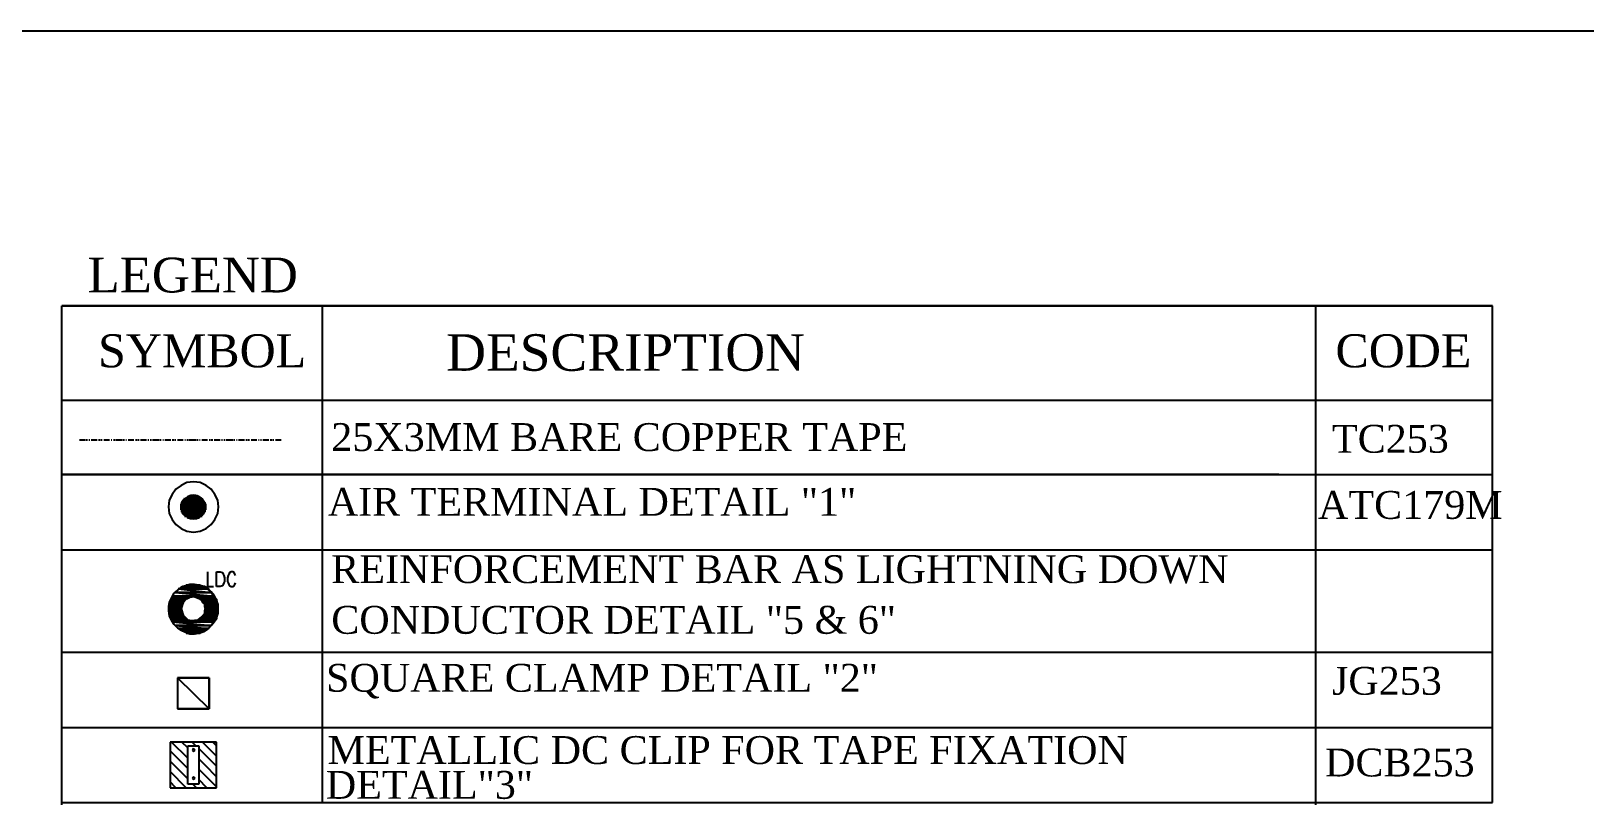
# Model space of a CAD drawing. Header units: inches. Extents: x 1052 to 8538, y 819 to 5894.
# Drawn here: x 5525 to 6073, y 3032 to 3304 of the extents above; entities that cross this region are included whole.
import ezdxf

# ---------------------------------------------------------------- set-up
doc = ezdxf.new("R2010")
doc.units = ezdxf.units.IN
doc.header["$LTSCALE"] = 50
doc.header["$MEASUREMENT"] = 0
doc.layers.add('T', color=7, linetype='Continuous')
doc.styles.get("Standard").update_dxf_attribs({"font": 'arial.ttf'})

msp = doc.modelspace()

# ---------------------------------------------------------------- linework, layer by layer
msp.add_line((6141.93, 3304.32), (4991.99, 3304.32))
at = {"color": 1}
for p, q in [((5536.28, 3207.59), (5965.11, 3207.59)), ((5576.51, 3142.94), (5575.21, 3141.13)), ((5578.32, 3144.25), (5576.51, 3142.94)), ((5580.4, 3145.29), (5578.32, 3144.25)), ((5582.73, 3145.55), (5580.4, 3145.29)), ((5585.07, 3145.29), (5582.73, 3145.55)), ((5587.15, 3144.25), (5585.07, 3145.29)), ((5588.97, 3142.94), (5587.15, 3144.25)), ((5590.26, 3141.13), (5588.97, 3142.94)), ((5574.17, 3139.06), (5573.91, 3136.72)), ((5575.21, 3141.13), (5574.17, 3139.06)), ((5578.32, 3135.68), (5578.59, 3138.02)), ((5578.32, 3137.5), (5578.59, 3138.02)), ((5578.32, 3135.94), (5578.32, 3137.5)), ((5578.32, 3137.5), (5578.32, 3135.68)), ((5578.32, 3135.94), (5578.32, 3137.5)), ((5578.32, 3135.68), (5578.32, 3137.5)), ((5578.59, 3134.9), (5578.85, 3138.8)), ((5578.59, 3138.28), (5578.85, 3138.8)), ((5579.1, 3138.8), (5578.59, 3137.5)), ((5578.59, 3135.16), (5578.59, 3138.28)), ((5578.59, 3138.28), (5578.59, 3134.9)), ((5578.59, 3135.16), (5578.59, 3138.28)), ((5578.59, 3134.9), (5578.59, 3138.28)), ((5578.59, 3138.02), (5578.59, 3135.16)), ((5578.59, 3137.5), (5578.59, 3135.94)), ((5578.85, 3134.39), (5579.1, 3139.06)), ((5578.85, 3138.8), (5579.1, 3139.06)), ((5578.85, 3138.8), (5578.85, 3134.39)), ((5578.85, 3134.39), (5578.85, 3138.8)), ((5580.14, 3139.84), (5579.1, 3138.8)), ((5579.1, 3134.12), (5579.37, 3139.31)), ((5579.1, 3139.06), (5579.37, 3139.31)), ((5579.1, 3139.06), (5579.1, 3134.12)), ((5579.1, 3134.12), (5579.1, 3139.06)), ((5579.37, 3133.86), (5579.62, 3139.84)), ((5579.37, 3139.31), (5579.62, 3139.84)), ((5579.37, 3139.31), (5579.37, 3133.86)), ((5579.37, 3133.86), (5579.37, 3139.31)), ((5579.62, 3139.84), (5579.62, 3133.61)), ((5579.62, 3133.61), (5579.88, 3139.84)), ((5579.62, 3133.61), (5579.62, 3139.84)), ((5579.62, 3139.84), (5579.88, 3139.84)), ((5579.88, 3133.08), (5580.4, 3140.1)), ((5579.88, 3139.84), (5580.4, 3140.1)), ((5579.88, 3139.84), (5579.88, 3133.08)), ((5579.88, 3133.08), (5579.88, 3139.84)), ((5581.44, 3140.61), (5580.14, 3139.84)), ((5580.4, 3133.08), (5580.67, 3140.35)), ((5580.4, 3140.1), (5580.67, 3140.35)), ((5580.4, 3140.1), (5580.4, 3133.08)), ((5580.4, 3133.08), (5580.4, 3140.1)), ((5580.67, 3132.82), (5580.92, 3140.61)), ((5580.67, 3140.35), (5580.92, 3140.61)), ((5580.67, 3140.35), (5580.67, 3132.82)), ((5580.67, 3132.82), (5580.67, 3140.35)), ((5580.92, 3140.61), (5580.92, 3132.57)), ((5580.92, 3132.57), (5581.44, 3140.61)), ((5580.92, 3132.57), (5580.92, 3140.61)), ((5580.92, 3140.61), (5581.44, 3140.61)), ((5581.44, 3132.57), (5581.7, 3140.87)), ((5581.44, 3140.61), (5581.7, 3140.87)), ((5582.73, 3140.87), (5581.44, 3140.61)), ((5581.44, 3140.61), (5581.44, 3132.57)), ((5581.44, 3132.57), (5581.44, 3140.61)), ((5581.7, 3140.87), (5581.7, 3132.31)), ((5581.7, 3132.31), (5582.22, 3140.87)), ((5581.7, 3132.31), (5581.7, 3140.87)), ((5581.7, 3140.87), (5582.22, 3140.87)), ((5582.22, 3140.87), (5582.22, 3132.31)), ((5582.22, 3132.31), (5582.73, 3140.87)), ((5582.22, 3132.31), (5582.22, 3140.87)), ((5582.22, 3140.87), (5582.73, 3140.87)), ((5582.73, 3140.87), (5582.73, 3132.31)), ((5582.73, 3132.31), (5583, 3140.87)), ((5582.73, 3132.31), (5582.73, 3140.87)), ((5582.73, 3140.87), (5583, 3140.87)), ((5584.04, 3140.61), (5582.73, 3140.87)), ((5583, 3140.87), (5583, 3132.31)), ((5583, 3132.31), (5583.52, 3140.87)), ((5583, 3132.31), (5583, 3140.87)), ((5583, 3140.87), (5583.52, 3140.87)), ((5583.52, 3140.87), (5583.52, 3132.31)), ((5583.52, 3132.31), (5583.52, 3140.87)), ((5583.52, 3140.87), (5583.77, 3140.61)), ((5583.52, 3132.31), (5583.77, 3140.61)), ((5583.77, 3140.61), (5583.77, 3132.57)), ((5583.77, 3132.57), (5584.3, 3140.61)), ((5583.77, 3132.57), (5583.77, 3140.61)), ((5583.77, 3140.61), (5584.3, 3140.61)), ((5585.34, 3139.84), (5584.04, 3140.61)), ((5584.3, 3140.61), (5584.3, 3132.57)), ((5584.3, 3132.57), (5584.3, 3140.61)), ((5584.3, 3140.61), (5584.55, 3140.35)), ((5584.3, 3132.57), (5584.55, 3140.35)), ((5584.55, 3140.35), (5584.55, 3132.82)), ((5584.55, 3132.82), (5584.55, 3140.35)), ((5584.55, 3140.35), (5585.07, 3140.1)), ((5584.55, 3132.82), (5585.07, 3140.1)), ((5585.07, 3140.1), (5585.07, 3133.08)), ((5585.07, 3133.08), (5585.07, 3140.1)), ((5585.07, 3140.1), (5585.34, 3139.84)), ((5585.07, 3133.08), (5585.34, 3139.84)), ((5585.34, 3139.84), (5585.34, 3133.08)), ((5585.34, 3133.08), (5585.59, 3139.84)), ((5585.34, 3133.08), (5585.34, 3139.84)), ((5585.34, 3139.84), (5585.59, 3139.84)), ((5586.37, 3138.8), (5585.34, 3139.84)), ((5585.59, 3139.84), (5585.59, 3133.61)), ((5585.59, 3133.61), (5585.59, 3139.84)), ((5585.59, 3139.84), (5585.85, 3139.31)), ((5585.59, 3133.61), (5585.85, 3139.31)), ((5585.85, 3139.31), (5585.85, 3133.86)), ((5585.85, 3133.86), (5585.85, 3139.31)), ((5585.85, 3139.31), (5586.12, 3139.06)), ((5585.85, 3133.86), (5586.12, 3139.06)), ((5586.12, 3139.06), (5586.12, 3134.12)), ((5586.12, 3134.12), (5586.12, 3139.06)), ((5586.12, 3139.06), (5586.37, 3138.8)), ((5586.12, 3134.12), (5586.37, 3138.8)), ((5586.37, 3138.8), (5586.37, 3134.39)), ((5586.37, 3134.39), (5586.37, 3138.8)), ((5586.37, 3138.8), (5586.63, 3138.28)), ((5586.89, 3137.5), (5586.37, 3138.8)), ((5586.37, 3134.39), (5586.63, 3138.28)), ((5586.63, 3138.28), (5586.63, 3134.9)), ((5586.63, 3134.9), (5586.63, 3138.28)), ((5586.63, 3138.28), (5586.63, 3138.02)), ((5586.63, 3134.9), (5586.63, 3138.02)), ((5586.63, 3138.02), (5586.63, 3135.16)), ((5586.63, 3135.16), (5586.63, 3138.02)), ((5586.63, 3138.02), (5586.89, 3137.5)), ((5586.63, 3135.16), (5586.89, 3137.5)), ((5586.89, 3137.5), (5586.89, 3135.68)), ((5586.89, 3135.68), (5586.89, 3137.5)), ((5586.89, 3137.5), (5586.89, 3136.98)), ((5586.89, 3135.94), (5586.89, 3137.5)), ((5591.31, 3139.06), (5590.26, 3141.13)), ((5591.56, 3136.72), (5591.31, 3139.06)), ((5573.91, 3136.72), (5574.17, 3134.39)), ((5574.17, 3134.39), (5575.21, 3132.31)), ((5575.21, 3132.31), (5576.51, 3130.49)), ((5578.32, 3136.72), (5578.32, 3136.98)), ((5578.32, 3136.98), (5578.32, 3135.94)), ((5578.59, 3135.94), (5579.1, 3134.64)), ((5579.1, 3134.64), (5580.14, 3133.61)), ((5580.14, 3133.61), (5581.44, 3132.82)), ((5581.44, 3132.82), (5582.73, 3132.57)), ((5582.73, 3132.57), (5584.04, 3132.82)), ((5584.04, 3132.82), (5585.34, 3133.61)), ((5585.34, 3133.61), (5586.37, 3134.64)), ((5586.37, 3134.64), (5586.89, 3135.94)), ((5586.89, 3135.94), (5586.89, 3136.98)), ((5586.89, 3136.98), (5586.89, 3136.72)), ((5586.89, 3135.68), (5586.89, 3136.98)), ((5586.89, 3136.98), (5586.89, 3135.94)), ((5588.97, 3130.49), (5590.26, 3132.31)), ((5590.26, 3132.31), (5591.31, 3134.39)), ((5591.31, 3134.39), (5591.56, 3136.72)), ((5576.51, 3130.49), (5578.32, 3129.19)), ((5578.32, 3129.19), (5580.4, 3128.15)), ((5580.4, 3128.15), (5582.73, 3127.9)), ((5582.73, 3127.9), (5585.07, 3128.15)), ((5585.07, 3128.15), (5587.15, 3129.19)), ((5587.15, 3129.19), (5588.97, 3130.49)), ((5587.67, 3113.88), (5587.67, 3108.68)), ((5590.79, 3108.68), (5590.79, 3113.88)), ((5590.79, 3113.88), (5592.08, 3113.88)), ((5592.08, 3113.88), (5592.86, 3113.62)), ((5592.86, 3113.62), (5593.12, 3113.1)), ((5593.12, 3113.1), (5593.38, 3112.57)), ((5593.38, 3109.98), (5593.12, 3109.47)), ((5593.38, 3112.57), (5593.64, 3111.8)), ((5593.64, 3110.5), (5593.38, 3109.98)), ((5593.64, 3111.8), (5593.64, 3110.5)), ((5594.94, 3112.57), (5594.68, 3111.8)), ((5594.68, 3111.8), (5594.68, 3110.5)), ((5594.68, 3110.5), (5594.94, 3109.98)), ((5595.2, 3113.1), (5594.94, 3112.57)), ((5594.94, 3109.98), (5595.2, 3109.47)), ((5595.46, 3113.62), (5595.2, 3113.1)), ((5595.98, 3113.88), (5595.46, 3113.62)), ((5596.5, 3113.88), (5595.98, 3113.88)), ((5597.01, 3113.62), (5596.5, 3113.88)), ((5597.28, 3113.1), (5597.01, 3113.62)), ((5597.53, 3112.57), (5597.28, 3113.1)), ((5597.28, 3109.47), (5597.53, 3109.98)), ((5574.95, 3104.79), (5574.17, 3103.23)), ((5580.67, 3104.53), (5574.69, 3104.53)), ((5574.69, 3104.53), (5580.14, 3104.27)), ((5574.69, 3104.53), (5580.67, 3104.53)), ((5580.14, 3104.27), (5574.69, 3104.27)), ((5574.69, 3104.27), (5579.88, 3104.01)), ((5574.69, 3104.27), (5580.14, 3104.27)), ((5575.73, 3106.35), (5574.95, 3104.79)), ((5590.26, 3105.05), (5574.95, 3105.05)), ((5574.95, 3105.05), (5581.44, 3104.79)), ((5574.95, 3105.05), (5582.22, 3105.05)), ((5581.44, 3104.79), (5574.95, 3104.79)), ((5574.95, 3104.79), (5580.67, 3104.53)), ((5574.95, 3104.79), (5581.44, 3104.79)), ((5590.01, 3105.31), (5575.21, 3105.31)), ((5575.21, 3105.31), (5590.26, 3105.05)), ((5575.21, 3105.31), (5590.01, 3105.31)), ((5577.03, 3107.39), (5575.73, 3106.35)), ((5588.97, 3106.61), (5576.24, 3106.61)), ((5576.24, 3106.61), (5590.01, 3105.31)), ((5576.24, 3106.61), (5588.97, 3106.61)), ((5578.32, 3108.43), (5577.03, 3107.39)), ((5587.93, 3107.9), (5577.29, 3107.9)), ((5577.29, 3107.9), (5588.97, 3106.61)), ((5577.29, 3107.9), (5587.93, 3107.9)), ((5579.88, 3108.94), (5578.32, 3108.43)), ((5586.63, 3108.68), (5578.85, 3108.68)), ((5578.85, 3108.68), (5587.93, 3107.9)), ((5578.85, 3108.68), (5586.63, 3108.68)), ((5581.44, 3109.47), (5579.88, 3108.94)), ((5580.4, 3104.53), (5579.88, 3104.01)), ((5580.14, 3104.27), (5579.88, 3104.01)), ((5585.07, 3109.2), (5580.14, 3109.2)), ((5580.14, 3109.2), (5586.63, 3108.68)), ((5580.14, 3109.2), (5585.07, 3109.2)), ((5580.67, 3104.53), (5580.14, 3104.27)), ((5581.18, 3104.79), (5580.4, 3104.53)), ((5581.44, 3104.79), (5580.67, 3104.53)), ((5581.96, 3105.05), (5581.18, 3104.79)), ((5583, 3109.47), (5581.44, 3109.47)), ((5582.22, 3105.05), (5581.44, 3104.79)), ((5581.7, 3109.47), (5585.07, 3109.2)), ((5581.7, 3109.47), (5583.52, 3109.47)), ((5582.73, 3105.05), (5581.96, 3105.05)), ((5583.52, 3104.79), (5582.73, 3105.05)), ((5584.55, 3109.2), (5583, 3109.47)), ((5583, 3105.05), (5590.26, 3104.79)), ((5583, 3105.05), (5590.26, 3105.05)), ((5583.52, 3109.47), (5585.07, 3109.2)), ((5584.3, 3104.53), (5583.52, 3104.79)), ((5590.26, 3104.79), (5583.77, 3104.79)), ((5583.77, 3104.79), (5590.53, 3104.53)), ((5583.77, 3104.79), (5590.26, 3104.79)), ((5585.07, 3104.27), (5584.3, 3104.53)), ((5586.37, 3108.68), (5584.55, 3109.2)), ((5590.53, 3104.53), (5584.55, 3104.53)), ((5584.55, 3104.53), (5590.79, 3104.27)), ((5584.55, 3104.53), (5590.53, 3104.53)), ((5585.07, 3109.2), (5586.63, 3108.68)), ((5590.79, 3104.27), (5585.07, 3104.27)), ((5585.07, 3104.27), (5590.79, 3104.01)), ((5585.07, 3104.27), (5590.79, 3104.27)), ((5585.59, 3103.75), (5585.07, 3104.27)), ((5587.67, 3107.9), (5586.37, 3108.68)), ((5586.63, 3108.68), (5587.93, 3107.9)), ((5587.67, 3108.68), (5589.75, 3108.68)), ((5588.97, 3106.86), (5587.67, 3107.9)), ((5587.93, 3107.9), (5588.97, 3106.61)), ((5590.01, 3105.57), (5588.97, 3106.86)), ((5588.97, 3106.61), (5590.01, 3105.31)), ((5590.79, 3104.01), (5590.01, 3105.57)), ((5590.01, 3105.31), (5590.26, 3105.05)), ((5590.26, 3105.05), (5590.26, 3104.79)), ((5590.26, 3104.79), (5590.53, 3104.53)), ((5590.53, 3104.53), (5590.79, 3104.27)), ((5592.08, 3108.68), (5590.79, 3108.68)), ((5590.79, 3104.27), (5590.79, 3104.01)), ((5592.86, 3108.94), (5592.08, 3108.68)), ((5593.12, 3109.47), (5592.86, 3108.94)), ((5595.2, 3109.47), (5595.46, 3108.94)), ((5595.46, 3108.94), (5595.98, 3108.68)), ((5595.98, 3108.68), (5596.5, 3108.68)), ((5596.5, 3108.68), (5597.01, 3108.94)), ((5597.01, 3108.94), (5597.28, 3109.47)), ((5574.17, 3103.23), (5573.91, 3101.67)), ((5578.59, 3101.67), (5573.91, 3101.67)), ((5573.91, 3101.67), (5578.32, 3100.9)), ((5573.91, 3101.67), (5578.59, 3101.67)), ((5573.91, 3101.67), (5573.91, 3100.12)), ((5578.32, 3100.9), (5573.91, 3100.9)), ((5573.91, 3100.9), (5578.59, 3100.12)), ((5573.91, 3100.9), (5578.32, 3100.9)), ((5578.59, 3100.12), (5573.91, 3100.12)), ((5573.91, 3100.12), (5578.85, 3099.34)), ((5573.91, 3100.12), (5578.59, 3100.12)), ((5573.91, 3100.12), (5574.17, 3098.3)), ((5579.1, 3102.98), (5574.17, 3102.98)), ((5574.17, 3102.98), (5578.85, 3102.45)), ((5574.17, 3102.98), (5579.1, 3102.98)), ((5578.85, 3102.45), (5574.17, 3102.45)), ((5574.17, 3102.45), (5578.85, 3102.45)), ((5574.17, 3102.45), (5578.59, 3101.67)), ((5574.17, 3102.45), (5578.85, 3102.45)), ((5578.85, 3099.34), (5574.17, 3099.34)), ((5574.17, 3099.34), (5578.85, 3099.34)), ((5574.17, 3099.34), (5579.1, 3098.56)), ((5574.17, 3099.34), (5578.85, 3099.34)), ((5579.88, 3104.01), (5574.43, 3104.01)), ((5574.43, 3104.01), (5579.62, 3103.75)), ((5574.43, 3104.01), (5579.88, 3104.01)), ((5579.62, 3103.75), (5574.43, 3103.75)), ((5574.43, 3103.75), (5579.1, 3102.98)), ((5574.43, 3103.75), (5579.62, 3103.75)), ((5578.59, 3101.94), (5578.32, 3101.16)), ((5578.59, 3101.67), (5578.32, 3100.9)), ((5578.32, 3101.16), (5578.32, 3100.37)), ((5578.32, 3100.9), (5578.59, 3100.12)), ((5578.32, 3100.37), (5578.59, 3099.6)), ((5578.85, 3102.71), (5578.59, 3101.94)), ((5578.85, 3102.45), (5578.59, 3101.67)), ((5578.59, 3100.12), (5578.85, 3099.34)), ((5578.59, 3099.6), (5578.85, 3098.82)), ((5579.37, 3103.49), (5578.85, 3102.71)), ((5579.1, 3102.98), (5578.85, 3102.45)), ((5578.85, 3099.34), (5579.1, 3098.56)), ((5578.85, 3098.82), (5579.37, 3098.3)), ((5579.62, 3103.75), (5579.1, 3102.98)), ((5579.88, 3104.01), (5579.37, 3103.49)), ((5579.88, 3104.01), (5579.62, 3103.75)), ((5590.79, 3104.01), (5585.34, 3104.01)), ((5585.34, 3104.01), (5590.79, 3103.75)), ((5585.34, 3104.01), (5590.79, 3104.01)), ((5586.12, 3102.98), (5585.59, 3103.75)), ((5590.79, 3103.75), (5585.85, 3103.75)), ((5585.85, 3103.75), (5591.04, 3102.98)), ((5585.85, 3103.75), (5590.79, 3103.75)), ((5591.04, 3102.98), (5586.12, 3102.98)), ((5586.12, 3102.98), (5591.31, 3102.45)), ((5586.12, 3102.98), (5591.04, 3102.98)), ((5586.63, 3102.45), (5586.12, 3102.98)), ((5586.12, 3098.56), (5586.63, 3099.34)), ((5591.31, 3102.45), (5586.37, 3102.45)), ((5586.37, 3102.45), (5591.31, 3102.45)), ((5586.37, 3102.45), (5591.31, 3102.45)), ((5591.31, 3099.34), (5586.37, 3099.34)), ((5586.37, 3099.34), (5591.04, 3098.56)), ((5586.37, 3099.34), (5591.31, 3099.34)), ((5591.31, 3102.45), (5586.63, 3102.45)), ((5586.63, 3102.45), (5591.31, 3101.67)), ((5586.63, 3102.45), (5591.31, 3102.45)), ((5586.63, 3101.67), (5586.63, 3102.45)), ((5591.31, 3101.67), (5586.63, 3101.67)), ((5586.63, 3101.67), (5591.31, 3100.9)), ((5586.63, 3101.67), (5591.31, 3101.67)), ((5586.89, 3100.9), (5586.63, 3101.67)), ((5586.63, 3100.12), (5586.89, 3100.9)), ((5591.31, 3100.12), (5586.63, 3100.12)), ((5586.63, 3100.12), (5591.31, 3099.34)), ((5586.63, 3100.12), (5591.31, 3100.12)), ((5586.63, 3099.34), (5586.63, 3100.12)), ((5591.31, 3099.34), (5586.63, 3099.34)), ((5586.63, 3099.34), (5591.31, 3099.34)), ((5586.63, 3099.34), (5591.31, 3099.34)), ((5591.31, 3100.9), (5586.89, 3100.9)), ((5586.89, 3100.9), (5591.31, 3100.12)), ((5586.89, 3100.9), (5591.31, 3100.9)), ((5590.79, 3104.01), (5590.79, 3103.75)), ((5591.31, 3102.45), (5590.79, 3104.01)), ((5590.79, 3103.75), (5591.04, 3102.98)), ((5590.79, 3097.52), (5591.31, 3099.08)), ((5591.04, 3102.98), (5591.31, 3102.45)), ((5591.31, 3099.34), (5591.04, 3098.56)), ((5591.31, 3102.45), (5591.31, 3101.67)), ((5591.31, 3100.9), (5591.31, 3102.45)), ((5591.31, 3101.67), (5591.31, 3100.9)), ((5591.31, 3100.9), (5591.31, 3100.12)), ((5591.31, 3099.08), (5591.31, 3100.9)), ((5591.31, 3100.12), (5591.31, 3099.34)), ((5579.1, 3098.56), (5574.17, 3098.56)), ((5574.17, 3098.56), (5579.62, 3098.04)), ((5574.17, 3098.56), (5579.1, 3098.56)), ((5574.17, 3098.3), (5574.95, 3096.74)), ((5579.62, 3098.04), (5574.43, 3098.04)), ((5574.43, 3098.04), (5579.88, 3097.78)), ((5574.43, 3098.04), (5579.62, 3098.04)), ((5579.88, 3097.78), (5574.43, 3097.78)), ((5574.43, 3097.78), (5580.14, 3097.52)), ((5574.43, 3097.78), (5579.88, 3097.78)), ((5580.14, 3097.52), (5574.69, 3097.52)), ((5574.69, 3097.52), (5580.67, 3097)), ((5574.69, 3097.52), (5580.14, 3097.52)), ((5580.67, 3097), (5574.69, 3097)), ((5574.69, 3097), (5581.44, 3096.74)), ((5574.69, 3097), (5580.67, 3097)), ((5581.44, 3096.74), (5574.95, 3096.74)), ((5574.95, 3096.74), (5582.22, 3096.74)), ((5574.95, 3096.74), (5582.22, 3096.74)), ((5574.95, 3096.74), (5590.01, 3096.22)), ((5574.95, 3096.74), (5590.26, 3096.74)), ((5574.95, 3096.74), (5575.73, 3095.45)), ((5590.01, 3096.22), (5575.21, 3096.22)), ((5575.21, 3096.22), (5588.97, 3094.92)), ((5575.21, 3096.22), (5590.01, 3096.22)), ((5575.73, 3095.45), (5577.03, 3094.15)), ((5588.97, 3094.92), (5576.24, 3094.92)), ((5576.24, 3094.92), (5587.93, 3093.88)), ((5576.24, 3094.92), (5588.97, 3094.92)), ((5577.03, 3094.15), (5578.32, 3093.37)), ((5587.93, 3093.88), (5577.29, 3093.88)), ((5577.29, 3093.88), (5586.63, 3093.11)), ((5577.29, 3093.88), (5587.93, 3093.88)), ((5578.32, 3093.37), (5579.88, 3092.59)), ((5579.1, 3098.56), (5579.62, 3098.04)), ((5579.37, 3098.3), (5579.88, 3097.78)), ((5579.62, 3098.04), (5579.88, 3097.78)), ((5579.88, 3097.78), (5580.14, 3097.52)), ((5579.88, 3097.78), (5580.4, 3097.26)), ((5580.14, 3097.52), (5580.67, 3097)), ((5580.4, 3097.26), (5581.18, 3096.74)), ((5580.67, 3097), (5581.44, 3096.74)), ((5581.18, 3096.74), (5581.96, 3096.74)), ((5581.96, 3096.74), (5582.73, 3096.74)), ((5582.73, 3096.74), (5583.52, 3096.74)), ((5590.26, 3096.74), (5583, 3096.74)), ((5583.52, 3096.74), (5584.3, 3097)), ((5590.26, 3096.74), (5583.77, 3096.74)), ((5583.77, 3096.74), (5590.26, 3096.74)), ((5583.77, 3096.74), (5590.26, 3096.74)), ((5584.3, 3097), (5585.07, 3097.52)), ((5590.53, 3097), (5584.55, 3097)), ((5584.55, 3097), (5590.26, 3096.74)), ((5584.55, 3097), (5590.53, 3097)), ((5585.07, 3097.52), (5585.59, 3098.04)), ((5590.79, 3097.52), (5585.07, 3097.52)), ((5585.07, 3097.52), (5590.53, 3097)), ((5585.07, 3097.52), (5590.79, 3097.52)), ((5590.79, 3097.78), (5585.34, 3097.78)), ((5585.34, 3097.78), (5590.79, 3097.52)), ((5585.34, 3097.78), (5590.79, 3097.78)), ((5585.59, 3098.04), (5586.12, 3098.56)), ((5590.79, 3098.04), (5585.85, 3098.04)), ((5585.85, 3098.04), (5590.79, 3097.78)), ((5585.85, 3098.04), (5590.79, 3098.04)), ((5591.04, 3098.56), (5586.12, 3098.56)), ((5586.12, 3098.56), (5590.79, 3098.04)), ((5586.12, 3098.56), (5591.04, 3098.56)), ((5586.37, 3092.85), (5587.67, 3093.63)), ((5587.93, 3093.88), (5586.63, 3093.11)), ((5587.67, 3093.63), (5588.97, 3094.92)), ((5588.97, 3094.92), (5587.93, 3093.88)), ((5590.01, 3096.22), (5588.97, 3094.92)), ((5588.97, 3094.92), (5590.01, 3096.22)), ((5590.01, 3096.22), (5590.79, 3097.52)), ((5590.26, 3096.74), (5590.01, 3096.22)), ((5590.53, 3097), (5590.26, 3096.74)), ((5590.79, 3097.52), (5590.53, 3097)), ((5591.04, 3098.56), (5590.79, 3098.04)), ((5590.79, 3098.04), (5590.79, 3097.78)), ((5590.79, 3097.78), (5590.79, 3097.52)), ((5586.63, 3093.11), (5578.85, 3093.11)), ((5578.85, 3093.11), (5585.07, 3092.33)), ((5578.85, 3093.11), (5586.63, 3093.11)), ((5579.88, 3092.59), (5581.44, 3092.07)), ((5585.07, 3092.33), (5580.14, 3092.33)), ((5580.14, 3092.33), (5583.52, 3092.07)), ((5580.14, 3092.33), (5585.07, 3092.33)), ((5581.44, 3092.07), (5583, 3092.07)), ((5583.52, 3092.07), (5581.7, 3092.07)), ((5583, 3092.07), (5584.55, 3092.33)), ((5585.07, 3092.33), (5583.52, 3092.07)), ((5584.55, 3092.33), (5586.37, 3092.85)), ((5586.63, 3093.11), (5585.07, 3092.33)), ((5577.03, 3076.49), (5588.2, 3065.59)), ((5577.03, 3076.49), (5588.2, 3076.49)), ((5588.2, 3076.49), (5577.03, 3076.49)), ((5577.03, 3076.49), (5577.03, 3065.59)), ((5588.2, 3076.49), (5588.2, 3065.59)), ((5588.2, 3065.59), (5588.2, 3076.49)), ((5588.2, 3065.59), (5577.03, 3065.59)), ((5577.03, 3065.59), (5588.2, 3065.59)), ((5574.43, 3053.94), (5574.43, 3037.84)), ((5590.79, 3053.94), (5574.43, 3053.94)), ((5590.79, 3037.84), (5590.79, 3053.94)), ((5574.43, 3037.84), (5590.79, 3037.84))]:
    msp.add_line(p, q, dxfattribs=at)
at = {"color": 0}
for p, q in [((5536.28, 3207.59), (6040.39, 3207.59)), ((6040.39, 3207.59), (5536.28, 3207.59)), ((5536.28, 3207.59), (6040.39, 3207.59)), ((5536.28, 3207.59), (6040.39, 3207.59)), ((5536.28, 3031.79), (5536.28, 3207.59)), ((5628.16, 3032.62), (5628.16, 3207.59)), ((5978.09, 3031.79), (5978.09, 3207.59)), ((6040.39, 3032.62), (6040.39, 3207.59)), ((5536.28, 3174.36), (6040.39, 3174.36)), ((5965.11, 3148.14), (5536.28, 3148.14)), ((5536.28, 3148.14), (6040.39, 3148.14)), ((5536.28, 3121.66), (6040.39, 3121.66)), ((5536.28, 3085.58), (5965.11, 3085.58)), ((5536.28, 3085.58), (6040.39, 3085.58)), ((5536.28, 3059.1), (5965.11, 3059.1)), ((5536.28, 3059.1), (6040.39, 3059.1)), ((5536.28, 3059.1), (6040.39, 3059.1)), ((5536.28, 3032.62), (6040.39, 3032.62))]:
    msp.add_line(p, q, dxfattribs=at)
at = {"color": 5}
for p, q in [((5542.51, 3160.34), (5544.59, 3160.34)), ((5544.84, 3160.34), (5545.36, 3160.34)), ((5545.87, 3160.34), (5546.14, 3160.34)), ((5546.65, 3160.34), (5548.73, 3160.34)), ((5549.26, 3160.34), (5549.77, 3160.34)), ((5550.03, 3160.34), (5550.55, 3160.34)), ((5551.07, 3160.34), (5553.15, 3160.34)), ((5553.67, 3160.34), (5553.92, 3160.34)), ((5554.45, 3160.34), (5554.96, 3160.34)), ((5555.22, 3160.34), (5557.56, 3160.34)), ((5557.82, 3160.34), (5558.34, 3160.34)), ((5558.85, 3160.34), (5559.12, 3160.34)), ((5559.63, 3160.34), (5561.71, 3160.34)), ((5562.23, 3160.34), (5562.75, 3160.34)), ((5563.01, 3160.34), (5563.53, 3160.34)), ((5564.05, 3160.34), (5566.12, 3160.34)), ((5566.65, 3160.34), (5566.9, 3160.34)), ((5567.42, 3160.34), (5567.94, 3160.34)), ((5568.2, 3160.34), (5570.54, 3160.34)), ((5570.79, 3160.34), (5571.32, 3160.34)), ((5571.84, 3160.34), (5572.09, 3160.34)), ((5572.61, 3160.34), (5574.69, 3160.34)), ((5575.21, 3160.34), (5575.73, 3160.34)), ((5575.99, 3160.34), (5576.51, 3160.34)), ((5577.03, 3160.34), (5579.1, 3160.34)), ((5579.62, 3160.34), (5579.88, 3160.34)), ((5580.4, 3160.34), (5580.92, 3160.34)), ((5581.18, 3160.34), (5583.52, 3160.34)), ((5583.77, 3160.34), (5584.3, 3160.34)), ((5584.81, 3160.34), (5585.07, 3160.34)), ((5585.59, 3160.34), (5587.67, 3160.34)), ((5588.2, 3160.34), (5588.71, 3160.34)), ((5588.97, 3160.34), (5589.49, 3160.34)), ((5590.01, 3160.34), (5592.08, 3160.34)), ((5592.6, 3160.34), (5592.86, 3160.34)), ((5593.38, 3160.34), (5593.9, 3160.34)), ((5594.16, 3160.34), (5596.5, 3160.34)), ((5596.76, 3160.34), (5597.28, 3160.34)), ((5597.79, 3160.34), (5598.06, 3160.34)), ((5598.57, 3160.34), (5600.65, 3160.34)), ((5601.17, 3160.34), (5601.69, 3160.34)), ((5601.95, 3160.34), (5602.47, 3160.34)), ((5602.99, 3160.34), (5605.06, 3160.34)), ((5605.59, 3160.34), (5605.84, 3160.34)), ((5606.36, 3160.34), (5606.62, 3160.34)), ((5607.14, 3160.34), (5609.22, 3160.34)), ((5609.73, 3160.34), (5610.26, 3160.34)), ((5610.51, 3160.34), (5611.03, 3160.34)), ((5611.55, 3160.34), (5613.63, 3160.34))]:
    msp.add_line(p, q, dxfattribs=at)
at = {"color": 9}
for p, q in [((5574.43, 3050.82), (5579.62, 3045.63)), ((5580.67, 3048.22), (5574.95, 3053.94)), ((5580.67, 3051.86), (5578.59, 3053.94)), ((5580.67, 3039.14), (5580.67, 3052.63)), ((5580.67, 3052.63), (5584.55, 3052.63)), ((5583.52, 3052.63), (5582.22, 3053.94)), ((5582.48, 3051.34), (5582.22, 3051.08)), ((5582.22, 3051.08), (5582.48, 3050.82)), ((5582.73, 3051.6), (5582.48, 3051.34)), ((5582.48, 3050.82), (5582.73, 3050.56)), ((5583, 3051.34), (5582.73, 3051.6)), ((5582.73, 3050.56), (5583, 3050.82)), ((5583.26, 3051.08), (5583, 3051.34)), ((5583, 3050.82), (5583.26, 3051.08)), ((5584.55, 3052.63), (5584.55, 3039.14)), ((5590.53, 3045.63), (5584.55, 3051.6)), ((5590.79, 3049), (5585.85, 3053.94)), ((5590.79, 3052.63), (5589.49, 3053.94)), ((5574.43, 3047.18), (5575.99, 3045.63)), ((5575.99, 3045.63), (5580.67, 3040.96)), ((5579.62, 3045.63), (5580.67, 3044.59)), ((5586.89, 3045.63), (5584.55, 3047.97)), ((5590.79, 3038.1), (5584.55, 3044.33)), ((5590.79, 3041.73), (5586.89, 3045.63)), ((5590.79, 3045.37), (5590.53, 3045.63)), ((5580.14, 3037.84), (5574.43, 3043.55)), ((5576.51, 3037.84), (5574.43, 3039.92)), ((5584.55, 3039.14), (5580.67, 3039.14)), ((5582.48, 3041.48), (5582.22, 3041.22)), ((5582.22, 3041.22), (5582.48, 3040.96)), ((5582.73, 3041.73), (5582.48, 3041.48)), ((5582.48, 3040.96), (5582.73, 3040.69)), ((5583.77, 3037.84), (5582.48, 3039.14)), ((5583, 3041.48), (5582.73, 3041.73)), ((5582.73, 3040.69), (5583, 3040.96)), ((5583.26, 3041.22), (5583, 3041.48)), ((5583, 3040.96), (5583.26, 3041.22)), ((5587.41, 3037.84), (5584.55, 3040.69))]:
    msp.add_line(p, q, dxfattribs=at)

# ---------------------------------------------------------------- texts
at = {"layer": 'T', "attachment_point": 7}
for s, insert, char_height in [('{\\fTimes New Roman|b0|i0|c0|p18;LEGEND}', (5545.39, 3212.09), 12.264), ('{\\fTimes New Roman|b0|i0|c0|p18;SYMBOL}', (5549.07, 3185.73), 11.6508), ('{\\fTimes New Roman|b0|i0|c0|p18;DESCRIPTION}', (5671.71, 3184.5), 12.8772), ('{\\fTimes New Roman|b0|i0|c0|p18;CODE}', (5985.05, 3185.73), 11.6508), ('{\\fTimes New Roman|b0|i0|c0|p18;25X3MM BARE COPPER TAPE}', (5631.24, 3156.29), 9.8112), ('{\\fTimes New Roman|b0|i0|c0|p18;TC253}', (5983.83, 3155.68), 9.8112), ('{\\fTimes New Roman|b0|i0|c0|p18;AIR TERMINAL DETAIL "1"}', (5630.01, 3133.6), 9.8112), ('{\\fTimes New Roman|b0|i0|c0|p18;ATC179M}', (5978.92, 3132.38), 9.8112), ('{\\fTimes New Roman|b0|i0|c0|p18;REINFORCEMENT BAR AS LIGHTNING DOWN}', (5631.24, 3109.69), 9.8112), ('{\\fTimes New Roman|b0|i0|c0|p18;CONDUCTOR DETAIL "5 & 6"}', (5631.24, 3091.91), 9.8112), ('{\\fTimes New Roman|b0|i0|c0|p18;SQUARE CLAMP DETAIL "2"}', (5629.4, 3069.22), 9.8112), ('{\\fTimes New Roman|b0|i0|c0|p18;JG253}', (5983.83, 3070.44), 9.8112), ('{\\fTimes New Roman|b0|i0|c0|p18;METALLIC DC CLIP FOR TAPE FIXATION}', (5629.93, 3046.06), 9.8112), ('{\\fTimes New Roman|b0|i0|c0|p18;DCB253}', (5981.39, 3041.67), 9.8112), ('{\\fTimes New Roman|b0|i0|c0|p18;DETAIL"3"}', (5629.32, 3033.8), 9.8112)]:
    msp.add_mtext(s, dxfattribs=dict(at, insert=insert, char_height=char_height))

doc.saveas('drawing.dxf')
